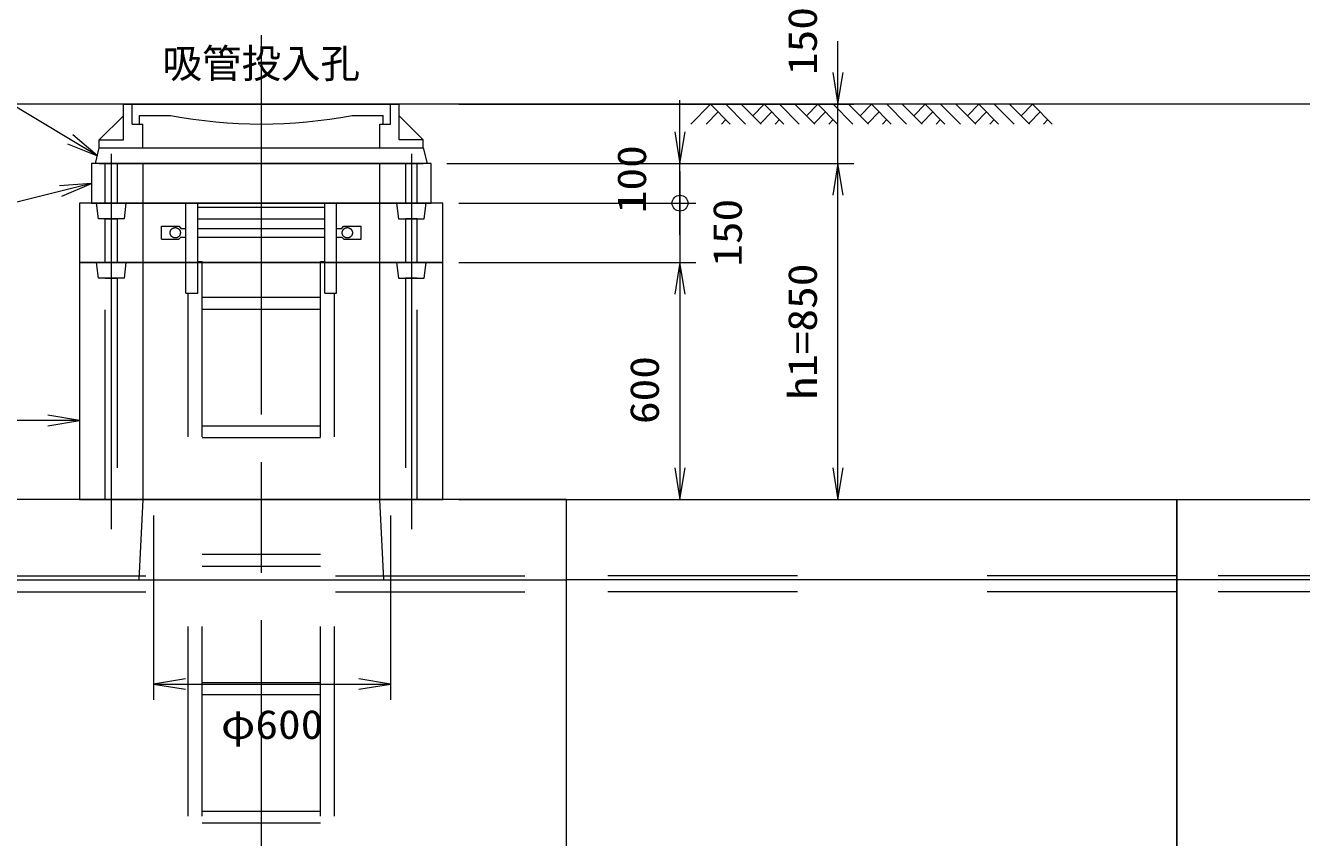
# Model space of a CAD drawing. Units: millimetres at full size. Extents: x 0 to 33600, y 0 to 23760.
# Drawn here: x 21976 to 25206, y 17155 to 19209 of the extents above; entities that cross this region are included whole.
import ezdxf
from ezdxf.enums import TextEntityAlignment as Align

# ---------------------------------------------------------------- set-up
doc = ezdxf.new("R2010")
doc.units = ezdxf.units.MM
doc.header["$LTSCALE"] = 80.0044
doc.linetypes.add('CHAIN', pattern=[18.5, 12, -1.5, 3.5, -1.5])
doc.linetypes.add('DASHED_SPACED', pattern=[12, 6, -6])
for name, color, linetype, lineweight in [('0_2', 4, 'Continuous', 13), ('FRP', 4, 'DASHED_SPACED', 13), ('寸法', 6, 'Continuous', 13), ('文字', 2, 'Continuous', 13), ('ﾊｯﾁﾝｸﾞ', 4, 'Continuous', 9)]:
    doc.layers.add(name, color=color, linetype=linetype, lineweight=lineweight)
doc.styles.add('ＭＳ ゴシック', font='')
doc.styles.get('ＭＳ ゴシック').set_extended_font_data('MS Gothic')

# ---------------------------------------------------------------- blocks, each defined once
blk = doc.blocks.new('open_arrow')
at = {"color": 0, "linetype": 'Continuous', "lineweight": -2}
blk.add_lwpolyline([(7.5, 1.25), (0, 0), (7.5, -1.25)], dxfattribs=at)
blk = doc.blocks.new('dimension_origin')
at = {"color": 0, "linetype": 'Continuous', "lineweight": -2}
blk.add_circle((0, 0), 1.25, dxfattribs=at)

msp = doc.modelspace()

# ---------------------------------------------------------------- linework, layer by layer
at = {"layer": '0_2', "color": 2, "linetype": 'CHAIN'}
for p, q in [((22572.5, 19185), (22572.5, 14582.51)), ((22192.5, 18885), (22192.5, 17935)), ((22952.5, 18885), (22952.5, 17935))]:
    msp.add_line(p, q, dxfattribs=at)
at = {"layer": '0_2'}
for p, q in [((29590, 19010), (19545, 19010)), ((22223.5, 19010), (22921.5, 19010)), ((22223.5, 18920), (22223.5, 19010)), ((22245.5, 18960), (22245.5, 19010)), ((22899.5, 18960), (22899.5, 19010)), ((22921.5, 18920), (22921.5, 19010)), ((22162.5, 18920), (22223.5, 18981)), ((22264, 18982), (22342.5, 18982)), ((22264, 18960), (22264, 18982)), ((22802.5, 18982), (22881, 18982)), ((22881, 18960), (22881, 18982)), ((22921.5, 18981), (22982.5, 18920)), ((22245.5, 18960), (22272.5, 18960)), ((22272.5, 18900), (22272.5, 18960)), ((22872.5, 18960), (22899.5, 18960)), ((22872.5, 18900), (22872.5, 18960)), ((22162.5, 18900), (22162.5, 18920)), ((22162.5, 18920), (22223.5, 18920)), ((22162.5, 18900), (22982.5, 18900)), ((22982.5, 18920), (22921.5, 18920)), ((22982.5, 18900), (22982.5, 18920)), ((22162.5, 18860), (22982.5, 18860))]:
    msp.add_line(p, q, dxfattribs=at)
at = {"layer": '0_2', "linetype": 'DASHED_SPACED'}
for p, q in [((21800, 17817), (23345, 17817)), ((24890, 17817), (23345, 17817)), ((26435, 17817), (24890, 17817)), ((21800, 17777), (23345, 17777)), ((24890, 17777), (23345, 17777)), ((26435, 17777), (24890, 17777))]:
    msp.add_line(p, q, dxfattribs=at)
at = {"layer": '0_2', "color": 3}
for p, q in [((21800, 17807), (23345, 17807)), ((24890, 17807), (23345, 17807)), ((26435, 17807), (24890, 17807))]:
    msp.add_line(p, q, dxfattribs=at)
at = {"layer": '0_2'}
msp.add_lwpolyline([(22162.5, 18900), (22982.5, 18900), (22992.5, 18860), (22152.5, 18860)], close=True, dxfattribs=at)
at = {"layer": '0_2', "color": 3}
for points in [[(22142.5, 18760), (23002.5, 18760), (23002.5, 18860), (22142.5, 18860)], [(22272.5, 18610), (22872.5, 18610), (22872.5, 18860), (22272.5, 18860)], [(22272.5, 18760), (22872.5, 18760), (22872.5, 18860), (22272.5, 18860)], [(22112.5, 18610), (23032.5, 18610), (23032.5, 18760), (22112.5, 18760)], [(22112.5, 18010), (23032.5, 18010), (23032.5, 18610), (22112.5, 18610)], [(22272.5, 18010), (22872.5, 18010), (22872.5, 18610), (22272.5, 18610)], [(21800, 15554), (23345, 15554), (23345, 18010), (21800, 18010)], [(22262.5, 17807), (22882.5, 17807), (22872.5, 18010), (22272.5, 18010)], [(24890, 15554), (23345, 15554), (23345, 18010), (24890, 18010)], [(26435, 15554), (24890, 15554), (24890, 18010), (26435, 18010)]]:
    msp.add_lwpolyline(points, close=True, dxfattribs=at)
at = {"layer": '0_2', "linetype": 'DASHED_SPACED'}
for points in [[(22207.5, 18760), (22177.5, 18760), (22177.5, 18860), (22207.5, 18860)], [(22937.5, 18760), (22967.5, 18760), (22967.5, 18860), (22937.5, 18860)], [(22225, 18720), (22160, 18720), (22155, 18760), (22230, 18760)], [(22920, 18720), (22985, 18720), (22990, 18760), (22915, 18760)], [(22207.5, 18610), (22177.5, 18610), (22177.5, 18720), (22207.5, 18720)], [(22937.5, 18610), (22967.5, 18610), (22967.5, 18720), (22937.5, 18720)], [(22225, 18570), (22160, 18570), (22155, 18610), (22230, 18610)], [(22920, 18570), (22985, 18570), (22990, 18610), (22915, 18610)], [(22207.5, 18010), (22177.5, 18010), (22177.5, 18570), (22207.5, 18570)], [(22937.5, 18010), (22967.5, 18010), (22967.5, 18570), (22937.5, 18570)]]:
    msp.add_lwpolyline(points, close=True, dxfattribs=at)
at = {"layer": '0_2', "color": 3}
msp.add_lwpolyline([(22272.5, 18860), (22872.5, 18860), (22272.5, 18860)], dxfattribs=at)
at = {"layer": '0_2'}
msp.add_arc((22572.5, 20173.27), 1213.27, 259.07231, 280.92769, dxfattribs=at)
at = {"layer": 'FRP'}
for p, q in [((22381.86, 18532.55), (22381.86, 18760)), ((22381.86, 18760), (22411.86, 18760)), ((22411.86, 18532.55), (22411.86, 18760)), ((22411.86, 18750), (22733.14, 18750)), ((22733.14, 18532.55), (22733.14, 18760)), ((22733.14, 18760), (22763.14, 18760)), ((22763.14, 18532.55), (22763.14, 18760)), ((22411.86, 18720), (22733.14, 18720)), ((22319.5, 18701.5), (22364.3, 18701.5)), ((22319.5, 18668.5), (22319.5, 18701.5)), ((22363.79, 18668.5), (22368.5, 18674)), ((22364.3, 18701.5), (22368.5, 18696)), ((22368.5, 18696), (22381.86, 18696)), ((22368.5, 18674), (22381.86, 18674)), ((22411.86, 18696), (22733.14, 18696)), ((22411.86, 18674), (22733.14, 18674)), ((22763.14, 18696), (22776.5, 18696)), ((22763.14, 18674), (22776.5, 18674)), ((22776.5, 18696), (22780.7, 18701.5)), ((22776.5, 18674), (22781.2, 18668.5)), ((22780.7, 18701.5), (22825.5, 18701.5)), ((22825.5, 18668.5), (22825.5, 18701.5)), ((22825.5, 18668.5), (22825.5, 18701.5)), ((22319.5, 18668.5), (22363.79, 18668.5)), ((22781.2, 18668.5), (22825.5, 18668.5)), ((22411.86, 18612.55), (22422.5, 18612.55)), ((22422.5, 15289), (22422.5, 18612.55)), ((22722.5, 15289), (22722.5, 18612.55)), ((22722.5, 18612.55), (22733.14, 18612.55)), ((22381.86, 18532.55), (22411.86, 18532.55)), ((22387.5, 15289), (22387.5, 18532.55)), ((22422.5, 18522), (22722.5, 18522)), ((22733.14, 18532.55), (22763.14, 18532.55)), ((22757.5, 15289), (22757.5, 18532.55)), ((22422.5, 18492), (22722.5, 18492)), ((22422.5, 18197), (22722.5, 18197)), ((22422.5, 18167), (22722.5, 18167)), ((22422.5, 17872), (22722.5, 17872)), ((22422.5, 17842), (22722.5, 17842)), ((22422.5, 17547), (22722.5, 17547)), ((22422.5, 17517), (22722.5, 17517)), ((22422.5, 17222), (22722.5, 17222)), ((22422.5, 17192), (22722.5, 17192))]:
    msp.add_line(p, q, dxfattribs=at)
for centre in [(22354.68, 18685), (22790.32, 18685)]:
    msp.add_circle(centre, 13, dxfattribs=at)
at = {"layer": '寸法'}
for p, q in [((24032.5, 18700), (24032.5, 19170)), ((23072.5, 19010), (24072.5, 19010)), ((23632.5, 18680), (23632.5, 19020)), ((23042.5, 18860), (23672.5, 18860)), ((23072.5, 18860), (24072.5, 18860)), ((23072.5, 18860), (24072.5, 18860)), ((23632.5, 18840), (23632.5, 18450)), ((24032.5, 18010), (24032.5, 18860)), ((23072.5, 18760), (23672.5, 18760)), ((23072.5, 18760), (23672.5, 18760)), ((23072.5, 18610), (23672.5, 18610)), ((23072.5, 18610), (23672.5, 18610)), ((23632.5, 18610), (23632.5, 18010)), ((23072.5, 18010), (24072.5, 18010)), ((23072.5, 18010), (23672.5, 18010)), ((22300, 17970), (22300, 17503.47)), ((22900, 17970), (22900, 17503.47)), ((22300, 17543.47), (22900, 17543.47))]:
    msp.add_line(p, q, dxfattribs=at)
for points in [[(22157.5, 18880), (22088.9, 18921.16), (21657.5, 19180), (20844.17, 19180)], [(22142.5, 18810), (22064.89, 18790.6), (21342.5, 18610), (20622.5, 18610)], [(22112.5, 18210), (22032.5, 18210), (21343.17, 18210), (20623.17, 18210)]]:
    msp.add_lwpolyline(points, dxfattribs=at)
at = {"layer": 'ﾊｯﾁﾝｸﾞ'}
for p, q in [((23659.85, 18960), (23709.85, 19010)), ((23709.85, 19010), (23759.85, 18960)), ((23748.74, 19010), (23798.74, 18960)), ((23787.63, 19010), (23837.63, 18960)), ((23816.68, 18980.95), (23845.74, 19010)), ((23845.74, 19010), (23895.74, 18960)), ((23884.63, 19010), (23934.63, 18960)), ((23923.52, 19010), (23973.52, 18960)), ((23952.57, 18980.95), (23981.62, 19010)), ((23981.62, 19010), (24031.62, 18960)), ((24020.51, 19010), (24070.51, 18960)), ((24059.4, 19010), (24109.4, 18960)), ((24088.45, 18980.95), (24117.5, 19010)), ((24117.5, 19010), (24167.5, 18960)), ((24156.39, 19010), (24206.39, 18960)), ((24195.28, 19010), (24245.28, 18960)), ((24224.33, 18980.95), (24253.38, 19010)), ((24253.38, 19010), (24303.38, 18960)), ((24292.27, 19010), (24342.27, 18960)), ((24331.16, 19010), (24381.16, 18960)), ((24360.21, 18980.95), (24389.26, 19010)), ((24389.26, 19010), (24439.26, 18960)), ((24428.15, 19010), (24478.15, 18960)), ((24467.04, 19010), (24517.04, 18960)), ((24496.09, 18980.95), (24525.15, 19010)), ((24525.15, 19010), (24575.15, 18960)), ((23698.74, 18960), (23729.3, 18990.56)), ((23737.63, 18960), (23748.74, 18971.11)), ((23836.13, 18961.5), (23865.18, 18990.56)), ((23873.52, 18960), (23884.63, 18971.11)), ((23972.01, 18961.5), (24001.06, 18990.56)), ((24009.4, 18960), (24020.51, 18971.11)), ((24107.89, 18961.5), (24136.94, 18990.56)), ((24145.28, 18960), (24156.39, 18971.11)), ((24243.78, 18961.5), (24272.83, 18990.56)), ((24281.16, 18960), (24292.27, 18971.11)), ((24379.66, 18961.5), (24408.71, 18990.56)), ((24417.04, 18960), (24428.15, 18971.11)), ((24515.54, 18961.5), (24544.59, 18990.56)), ((24552.93, 18960), (24564.04, 18971.11))]:
    msp.add_line(p, q, dxfattribs=at)

# ---------------------------------------------------------------- block references
at = {"layer": '寸法'}
for name, p, xscale, yscale, rotation in [('open_arrow', (24032.5, 19010), 10.7, 10.7, 90), ('open_arrow', (22157.5, 18880), 10.7, 10.7, 149), ('open_arrow', (23632.5, 18860), 10.7, 10.7, 90), ('open_arrow', (24032.5, 18860), 10.7, 10.7, 270), ('open_arrow', (24032.5, 18860), 10.7, 10.7, 270), ('open_arrow', (22142.5, 18810), 10.7, 10.7, 194), ('dimension_origin', (23632.5, 18760), 16, 16, 90), ('dimension_origin', (23632.5, 18760), 16, 16, 270), ('open_arrow', (23632.5, 18610), 10.7, 10.7, 270), ('open_arrow', (23632.5, 18610), 10.7, 10.7, 270), ('open_arrow', (22112.5, 18210), 10.7, 10.7, 180), ('open_arrow', (23632.5, 18010), 10.7, 10.7, 90), ('open_arrow', (24032.5, 18010), 10.7, 10.7, 90), ('open_arrow', (22900, 17543.47), 10.7, 10.7, 180)]:
    msp.add_blockref(name, p, dxfattribs=dict(at, xscale=xscale, yscale=yscale, rotation=rotation))
at = {"layer": '寸法', "xscale": 10.7, "yscale": 10.7}
msp.add_blockref('open_arrow', (22300, 17543.47), dxfattribs=at)

# ---------------------------------------------------------------- texts
at = {"layer": '寸法', "style": 'ＭＳ ゴシック', "width": 1.15}
for s, p in [('150', (23942.5, 19170)), ('100', (23510.09, 18820.42)), ('150', (23752.44, 18685)), ('h1=850', (23942.5, 18435)), ('600', (23542.5, 18287.11))]:
    msp.add_text(s, height=73.31, rotation=90, dxfattribs=at).set_placement(p, align=Align.MIDDLE_CENTER)
msp.add_text('φ600', height=73.31, dxfattribs=at).set_placement((22600, 17441.29), align=Align.MIDDLE_CENTER)
at = {"layer": '文字', "style": 'ＭＳ ゴシック'}
msp.add_text('吸管投入孔', height=73.31, dxfattribs=at).set_placement((22572.5, 19150), align=Align.TOP_CENTER)

doc.saveas('drawing.dxf')
